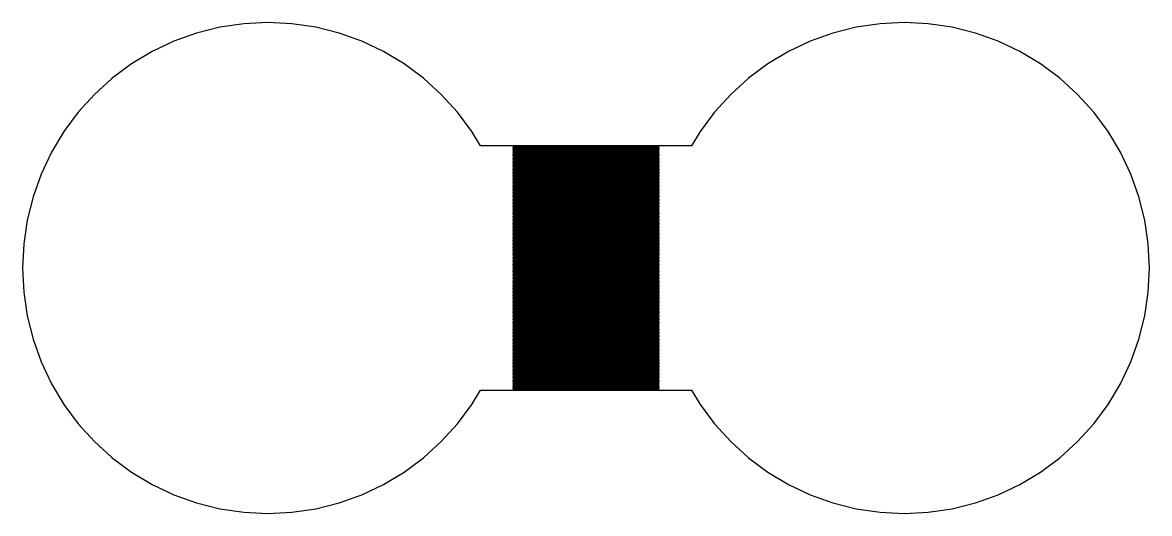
# Model space of a CAD drawing. Extents: x 0 to 105, y -4 to 66.
# Drawn here: x 17.53 to 33.47, y 23.03 to 29.97 of the extents above; entities that cross this region are included whole.
import ezdxf

# ---------------------------------------------------------------- set-up
doc = ezdxf.new("R2010")
doc.units = 0

msp = doc.modelspace()

# ---------------------------------------------------------------- linework, layer by layer
for p, q in [((21, 29.97), (20.6599, 29.9533)), ((21.3401, 29.9533), (21, 29.97)), ((30, 29.97), (29.6599, 29.9533)), ((30.3401, 29.9533), (30, 29.97)), ((19.9927, 29.8206), (19.6721, 29.7059)), ((20.323, 29.9033), (19.9927, 29.8206)), ((20.6599, 29.9533), (20.323, 29.9033)), ((21.677, 29.9033), (21.3401, 29.9533)), ((22.0073, 29.8206), (21.677, 29.9033)), ((22.3279, 29.7059), (22.0073, 29.8206)), ((28.9927, 29.8206), (28.6721, 29.7059)), ((29.323, 29.9033), (28.9927, 29.8206)), ((29.6599, 29.9533), (29.323, 29.9033)), ((30.677, 29.9033), (30.3401, 29.9533)), ((31.0073, 29.8206), (30.677, 29.9033)), ((31.3279, 29.7059), (31.0073, 29.8206)), ((19.6721, 29.7059), (19.3643, 29.5603)), ((22.6358, 29.5603), (22.3279, 29.7059)), ((28.6721, 29.7059), (28.3642, 29.5603)), ((31.6357, 29.5603), (31.3279, 29.7059)), ((19.3643, 29.5603), (19.0722, 29.3852)), ((22.9278, 29.3852), (22.6358, 29.5603)), ((28.3642, 29.5603), (28.0722, 29.3852)), ((31.9278, 29.3852), (31.6357, 29.5603)), ((19.0722, 29.3852), (18.7987, 29.1823)), ((23.2014, 29.1823), (22.9278, 29.3852)), ((28.0722, 29.3852), (27.7986, 29.1823)), ((32.2013, 29.1823), (31.9278, 29.3852)), ((18.7987, 29.1823), (18.5463, 28.9537)), ((23.4537, 28.9537), (23.2014, 29.1823)), ((27.7986, 29.1823), (27.5463, 28.9537)), ((32.4537, 28.9537), (32.2013, 29.1823)), ((18.5463, 28.9537), (18.3177, 28.7013)), ((23.6824, 28.7013), (23.4537, 28.9537)), ((27.5463, 28.9537), (27.3176, 28.7013)), ((32.6823, 28.7013), (32.4537, 28.9537)), ((18.3177, 28.7013), (18.1148, 28.4278)), ((23.8852, 28.4278), (23.6824, 28.7013)), ((27.3176, 28.7013), (27.1148, 28.4278)), ((32.8852, 28.4278), (32.6823, 28.7013)), ((18.1148, 28.4278), (17.9397, 28.1357)), ((24.0068, 28.225), (23.8852, 28.4278)), ((27.1148, 28.4278), (26.9932, 28.225)), ((33.0603, 28.1357), (32.8852, 28.4278)), ((26.9932, 28.225), (24.0068, 28.225)), ((24.47, 28.205), (24.47, 28.215)), ((24.47, 28.215), (26.53, 28.215)), ((26.53, 28.215), (26.53, 28.205)), ((17.9397, 28.1357), (17.7941, 27.8279)), ((26.53, 28.205), (24.47, 28.205)), ((24.47, 28.185), (24.47, 28.195)), ((24.47, 28.195), (26.53, 28.195)), ((26.53, 28.185), (24.47, 28.185)), ((24.47, 28.165), (24.47, 28.175)), ((24.47, 28.175), (26.53, 28.175)), ((26.53, 28.165), (24.47, 28.165)), ((24.47, 28.145), (24.47, 28.155)), ((24.47, 28.155), (26.53, 28.155)), ((26.53, 28.145), (24.47, 28.145)), ((24.47, 28.125), (24.47, 28.135)), ((24.47, 28.135), (26.53, 28.135)), ((26.53, 28.125), (24.47, 28.125)), ((24.47, 28.105), (24.47, 28.115)), ((24.47, 28.115), (26.53, 28.115)), ((26.53, 28.105), (24.47, 28.105)), ((24.47, 28.085), (24.47, 28.095)), ((24.47, 28.095), (26.53, 28.095)), ((26.53, 28.085), (24.47, 28.085)), ((24.47, 28.065), (24.47, 28.075)), ((24.47, 28.075), (26.53, 28.075)), ((26.53, 28.065), (24.47, 28.065)), ((24.47, 28.045), (24.47, 28.055)), ((24.47, 28.055), (26.53, 28.055)), ((26.53, 28.195), (26.53, 28.185)), ((26.53, 28.175), (26.53, 28.165)), ((26.53, 28.155), (26.53, 28.145)), ((26.53, 28.135), (26.53, 28.125)), ((26.53, 28.115), (26.53, 28.105)), ((26.53, 28.095), (26.53, 28.085)), ((26.53, 28.075), (26.53, 28.065)), ((26.53, 28.055), (26.53, 28.045)), ((33.2059, 27.8279), (33.0603, 28.1357)), ((26.53, 28.045), (24.47, 28.045)), ((24.47, 28.025), (24.47, 28.035)), ((24.47, 28.035), (26.53, 28.035)), ((26.53, 28.025), (24.47, 28.025)), ((24.47, 28.005), (24.47, 28.015)), ((24.47, 28.015), (26.53, 28.015)), ((26.53, 28.005), (24.47, 28.005)), ((24.47, 27.985), (24.47, 27.995)), ((24.47, 27.995), (26.53, 27.995)), ((26.53, 27.985), (24.47, 27.985)), ((24.47, 27.965), (24.47, 27.975)), ((24.47, 27.975), (26.53, 27.975)), ((26.53, 27.965), (24.47, 27.965)), ((24.47, 27.945), (24.47, 27.955)), ((24.47, 27.955), (26.53, 27.955)), ((26.53, 27.945), (24.47, 27.945)), ((24.47, 27.925), (24.47, 27.935)), ((24.47, 27.935), (26.53, 27.935)), ((26.53, 27.925), (24.47, 27.925)), ((24.47, 27.905), (24.47, 27.915)), ((24.47, 27.915), (26.53, 27.915)), ((26.53, 27.905), (24.47, 27.905)), ((24.47, 27.885), (24.47, 27.895)), ((24.47, 27.895), (26.53, 27.895)), ((26.53, 28.035), (26.53, 28.025)), ((26.53, 28.015), (26.53, 28.005)), ((26.53, 27.995), (26.53, 27.985)), ((26.53, 27.975), (26.53, 27.965)), ((26.53, 27.955), (26.53, 27.945)), ((26.53, 27.935), (26.53, 27.925)), ((26.53, 27.915), (26.53, 27.905)), ((26.53, 27.895), (26.53, 27.885)), ((17.7941, 27.8279), (17.6794, 27.5073)), ((26.53, 27.885), (24.47, 27.885)), ((24.47, 27.865), (24.47, 27.875)), ((24.47, 27.875), (26.53, 27.875)), ((26.53, 27.865), (24.47, 27.865)), ((24.47, 27.845), (24.47, 27.855)), ((24.47, 27.855), (26.53, 27.855)), ((26.53, 27.845), (24.47, 27.845)), ((24.47, 27.825), (24.47, 27.835)), ((24.47, 27.835), (26.53, 27.835)), ((26.53, 27.825), (24.47, 27.825)), ((24.47, 27.805), (24.47, 27.815)), ((24.47, 27.815), (26.53, 27.815)), ((26.53, 27.805), (24.47, 27.805)), ((24.47, 27.785), (24.47, 27.795)), ((24.47, 27.795), (26.53, 27.795)), ((26.53, 27.785), (24.47, 27.785)), ((24.47, 27.765), (24.47, 27.775)), ((24.47, 27.775), (26.53, 27.775)), ((26.53, 27.765), (24.47, 27.765)), ((24.47, 27.745), (24.47, 27.755)), ((24.47, 27.755), (26.53, 27.755)), ((26.53, 27.745), (24.47, 27.745)), ((26.53, 27.875), (26.53, 27.865)), ((26.53, 27.855), (26.53, 27.845)), ((26.53, 27.835), (26.53, 27.825)), ((26.53, 27.815), (26.53, 27.805)), ((26.53, 27.795), (26.53, 27.785)), ((26.53, 27.775), (26.53, 27.765)), ((26.53, 27.755), (26.53, 27.745)), ((33.3206, 27.5073), (33.2059, 27.8279)), ((24.47, 27.725), (24.47, 27.735)), ((24.47, 27.735), (26.53, 27.735)), ((26.53, 27.725), (24.47, 27.725)), ((24.47, 27.705), (24.47, 27.715)), ((24.47, 27.715), (26.53, 27.715)), ((26.53, 27.705), (24.47, 27.705)), ((24.47, 27.685), (24.47, 27.695)), ((24.47, 27.695), (26.53, 27.695)), ((26.53, 27.685), (24.47, 27.685)), ((24.47, 27.665), (24.47, 27.675)), ((24.47, 27.675), (26.53, 27.675)), ((26.53, 27.665), (24.47, 27.665)), ((24.47, 27.645), (24.47, 27.655)), ((24.47, 27.655), (26.53, 27.655)), ((26.53, 27.645), (24.47, 27.645)), ((24.47, 27.625), (24.47, 27.635)), ((24.47, 27.635), (26.53, 27.635)), ((26.53, 27.625), (24.47, 27.625)), ((24.47, 27.605), (24.47, 27.615)), ((24.47, 27.615), (26.53, 27.615)), ((26.53, 27.605), (24.47, 27.605)), ((24.47, 27.585), (24.47, 27.595)), ((24.47, 27.595), (26.53, 27.595)), ((26.53, 27.585), (24.47, 27.585)), ((26.53, 27.735), (26.53, 27.725)), ((26.53, 27.715), (26.53, 27.705)), ((26.53, 27.695), (26.53, 27.685)), ((26.53, 27.675), (26.53, 27.665)), ((26.53, 27.655), (26.53, 27.645)), ((26.53, 27.635), (26.53, 27.625)), ((26.53, 27.615), (26.53, 27.605)), ((26.53, 27.595), (26.53, 27.585)), ((17.6794, 27.5073), (17.5967, 27.177)), ((24.47, 27.565), (24.47, 27.575)), ((24.47, 27.575), (26.53, 27.575)), ((26.53, 27.565), (24.47, 27.565)), ((24.47, 27.545), (24.47, 27.555)), ((24.47, 27.555), (26.53, 27.555)), ((26.53, 27.545), (24.47, 27.545)), ((24.47, 27.525), (24.47, 27.535)), ((24.47, 27.535), (26.53, 27.535)), ((26.53, 27.525), (24.47, 27.525)), ((24.47, 27.505), (24.47, 27.515)), ((24.47, 27.515), (26.53, 27.515)), ((26.53, 27.505), (24.47, 27.505)), ((24.47, 27.485), (24.47, 27.495)), ((24.47, 27.495), (26.53, 27.495)), ((26.53, 27.485), (24.47, 27.485)), ((24.47, 27.465), (24.47, 27.475)), ((24.47, 27.475), (26.53, 27.475)), ((26.53, 27.465), (24.47, 27.465)), ((24.47, 27.445), (24.47, 27.455)), ((24.47, 27.455), (26.53, 27.455)), ((26.53, 27.445), (24.47, 27.445)), ((24.47, 27.425), (24.47, 27.435)), ((24.47, 27.435), (26.53, 27.435)), ((26.53, 27.425), (24.47, 27.425)), ((26.53, 27.575), (26.53, 27.565)), ((26.53, 27.555), (26.53, 27.545)), ((26.53, 27.535), (26.53, 27.525)), ((26.53, 27.515), (26.53, 27.505)), ((26.53, 27.495), (26.53, 27.485)), ((26.53, 27.475), (26.53, 27.465)), ((26.53, 27.455), (26.53, 27.445)), ((26.53, 27.435), (26.53, 27.425)), ((33.4033, 27.177), (33.3206, 27.5073)), ((24.47, 27.405), (24.47, 27.415)), ((24.47, 27.415), (26.53, 27.415)), ((26.53, 27.405), (24.47, 27.405)), ((24.47, 27.385), (24.47, 27.395)), ((24.47, 27.395), (26.53, 27.395)), ((26.53, 27.385), (24.47, 27.385)), ((24.47, 27.365), (24.47, 27.375)), ((24.47, 27.375), (26.53, 27.375)), ((26.53, 27.365), (24.47, 27.365)), ((24.47, 27.345), (24.47, 27.355)), ((24.47, 27.355), (26.53, 27.355)), ((26.53, 27.345), (24.47, 27.345)), ((24.47, 27.325), (24.47, 27.335)), ((24.47, 27.335), (26.53, 27.335)), ((26.53, 27.325), (24.47, 27.325)), ((24.47, 27.305), (24.47, 27.315)), ((24.47, 27.315), (26.53, 27.315)), ((26.53, 27.305), (24.47, 27.305)), ((24.47, 27.285), (24.47, 27.295)), ((24.47, 27.295), (26.53, 27.295)), ((26.53, 27.285), (24.47, 27.285)), ((24.47, 27.265), (24.47, 27.275)), ((24.47, 27.275), (26.53, 27.275)), ((26.53, 27.265), (24.47, 27.265)), ((26.53, 27.415), (26.53, 27.405)), ((26.53, 27.395), (26.53, 27.385)), ((26.53, 27.375), (26.53, 27.365)), ((26.53, 27.355), (26.53, 27.345)), ((26.53, 27.335), (26.53, 27.325)), ((26.53, 27.315), (26.53, 27.305)), ((26.53, 27.295), (26.53, 27.285)), ((26.53, 27.275), (26.53, 27.265)), ((17.5967, 27.177), (17.5467, 26.8401)), ((24.47, 27.245), (24.47, 27.255)), ((24.47, 27.255), (26.53, 27.255)), ((26.53, 27.245), (24.47, 27.245)), ((24.47, 27.225), (24.47, 27.235)), ((24.47, 27.235), (26.53, 27.235)), ((26.53, 27.225), (24.47, 27.225)), ((24.47, 27.205), (24.47, 27.215)), ((24.47, 27.215), (26.53, 27.215)), ((26.53, 27.205), (24.47, 27.205)), ((24.47, 27.185), (24.47, 27.195)), ((24.47, 27.195), (26.53, 27.195)), ((26.53, 27.185), (24.47, 27.185)), ((24.47, 27.165), (24.47, 27.175)), ((24.47, 27.175), (26.53, 27.175)), ((26.53, 27.165), (24.47, 27.165)), ((24.47, 27.145), (24.47, 27.155)), ((24.47, 27.155), (26.53, 27.155)), ((26.53, 27.145), (24.47, 27.145)), ((24.47, 27.125), (24.47, 27.135)), ((24.47, 27.135), (26.53, 27.135)), ((26.53, 27.125), (24.47, 27.125)), ((24.47, 27.105), (24.47, 27.115)), ((24.47, 27.115), (26.53, 27.115)), ((26.53, 27.105), (24.47, 27.105)), ((26.53, 27.255), (26.53, 27.245)), ((26.53, 27.235), (26.53, 27.225)), ((26.53, 27.215), (26.53, 27.205)), ((26.53, 27.195), (26.53, 27.185)), ((26.53, 27.175), (26.53, 27.165)), ((26.53, 27.155), (26.53, 27.145)), ((26.53, 27.135), (26.53, 27.125)), ((26.53, 27.115), (26.53, 27.105)), ((33.4533, 26.8401), (33.4033, 27.177)), ((24.47, 27.085), (24.47, 27.095)), ((24.47, 27.095), (26.53, 27.095)), ((26.53, 27.085), (24.47, 27.085)), ((24.47, 27.065), (24.47, 27.075)), ((24.47, 27.075), (26.53, 27.075)), ((26.53, 27.065), (24.47, 27.065)), ((24.47, 27.045), (24.47, 27.055)), ((24.47, 27.055), (26.53, 27.055)), ((26.53, 27.045), (24.47, 27.045)), ((24.47, 27.025), (24.47, 27.035)), ((24.47, 27.035), (26.53, 27.035)), ((26.53, 27.025), (24.47, 27.025)), ((24.47, 27.005), (24.47, 27.015)), ((24.47, 27.015), (26.53, 27.015)), ((26.53, 27.005), (24.47, 27.005)), ((24.47, 26.985), (24.47, 26.995)), ((24.47, 26.995), (26.53, 26.995)), ((26.53, 26.985), (24.47, 26.985)), ((24.47, 26.965), (24.47, 26.975)), ((24.47, 26.975), (26.53, 26.975)), ((26.53, 26.965), (24.47, 26.965)), ((24.47, 26.945), (24.47, 26.955)), ((24.47, 26.955), (26.53, 26.955)), ((26.53, 26.945), (24.47, 26.945)), ((26.53, 27.095), (26.53, 27.085)), ((26.53, 27.075), (26.53, 27.065)), ((26.53, 27.055), (26.53, 27.045)), ((26.53, 27.035), (26.53, 27.025)), ((26.53, 27.015), (26.53, 27.005)), ((26.53, 26.995), (26.53, 26.985)), ((26.53, 26.975), (26.53, 26.965)), ((26.53, 26.955), (26.53, 26.945)), ((17.5467, 26.8401), (17.53, 26.5)), ((24.47, 26.925), (24.47, 26.935)), ((24.47, 26.935), (26.53, 26.935)), ((26.53, 26.925), (24.47, 26.925)), ((24.47, 26.905), (24.47, 26.915)), ((24.47, 26.915), (26.53, 26.915)), ((26.53, 26.905), (24.47, 26.905)), ((24.47, 26.885), (24.47, 26.895)), ((24.47, 26.895), (26.53, 26.895)), ((26.53, 26.885), (24.47, 26.885)), ((24.47, 26.865), (24.47, 26.875)), ((24.47, 26.875), (26.53, 26.875)), ((26.53, 26.865), (24.47, 26.865)), ((24.47, 26.845), (24.47, 26.855)), ((24.47, 26.855), (26.53, 26.855)), ((26.53, 26.845), (24.47, 26.845)), ((24.47, 26.825), (24.47, 26.835)), ((24.47, 26.835), (26.53, 26.835)), ((26.53, 26.825), (24.47, 26.825)), ((24.47, 26.805), (24.47, 26.815)), ((24.47, 26.815), (26.53, 26.815)), ((26.53, 26.805), (24.47, 26.805)), ((24.47, 26.785), (24.47, 26.795)), ((24.47, 26.795), (26.53, 26.795)), ((26.53, 26.785), (24.47, 26.785)), ((26.53, 26.935), (26.53, 26.925)), ((26.53, 26.915), (26.53, 26.905)), ((26.53, 26.895), (26.53, 26.885)), ((26.53, 26.875), (26.53, 26.865)), ((26.53, 26.855), (26.53, 26.845)), ((26.53, 26.835), (26.53, 26.825)), ((26.53, 26.815), (26.53, 26.805)), ((26.53, 26.795), (26.53, 26.785)), ((33.47, 26.5), (33.4533, 26.8401)), ((24.47, 26.765), (24.47, 26.775)), ((24.47, 26.775), (26.53, 26.775)), ((26.53, 26.765), (24.47, 26.765)), ((24.47, 26.745), (24.47, 26.755)), ((24.47, 26.755), (26.53, 26.755)), ((26.53, 26.745), (24.47, 26.745)), ((24.47, 26.725), (24.47, 26.735)), ((24.47, 26.735), (26.53, 26.735)), ((26.53, 26.725), (24.47, 26.725)), ((24.47, 26.705), (24.47, 26.715)), ((24.47, 26.715), (26.53, 26.715)), ((26.53, 26.705), (24.47, 26.705)), ((24.47, 26.685), (24.47, 26.695)), ((24.47, 26.695), (26.53, 26.695)), ((26.53, 26.685), (24.47, 26.685)), ((24.47, 26.665), (24.47, 26.675)), ((24.47, 26.675), (26.53, 26.675)), ((26.53, 26.665), (24.47, 26.665)), ((24.47, 26.645), (24.47, 26.655)), ((24.47, 26.655), (26.53, 26.655)), ((26.53, 26.645), (24.47, 26.645)), ((24.47, 26.625), (24.47, 26.635)), ((24.47, 26.635), (26.53, 26.635)), ((26.53, 26.625), (24.47, 26.625)), ((26.53, 26.775), (26.53, 26.765)), ((26.53, 26.755), (26.53, 26.745)), ((26.53, 26.735), (26.53, 26.725)), ((26.53, 26.715), (26.53, 26.705)), ((26.53, 26.695), (26.53, 26.685)), ((26.53, 26.675), (26.53, 26.665)), ((26.53, 26.655), (26.53, 26.645)), ((26.53, 26.635), (26.53, 26.625)), ((17.53, 26.5), (17.5467, 26.1599)), ((24.47, 26.605), (24.47, 26.615)), ((24.47, 26.615), (26.53, 26.615)), ((26.53, 26.605), (24.47, 26.605)), ((24.47, 26.585), (24.47, 26.595)), ((24.47, 26.595), (26.53, 26.595)), ((26.53, 26.585), (24.47, 26.585)), ((24.47, 26.565), (24.47, 26.575)), ((24.47, 26.575), (26.53, 26.575)), ((26.53, 26.565), (24.47, 26.565)), ((24.47, 26.545), (24.47, 26.555)), ((24.47, 26.555), (26.53, 26.555)), ((26.53, 26.545), (24.47, 26.545)), ((24.47, 26.525), (24.47, 26.535)), ((24.47, 26.535), (26.53, 26.535)), ((26.53, 26.525), (24.47, 26.525)), ((24.47, 26.505), (24.47, 26.515)), ((24.47, 26.515), (26.53, 26.515)), ((26.53, 26.505), (24.47, 26.505)), ((24.47, 26.485), (24.47, 26.495)), ((24.47, 26.495), (26.53, 26.495)), ((26.53, 26.485), (24.47, 26.485)), ((24.47, 26.465), (24.47, 26.475)), ((24.47, 26.475), (26.53, 26.475)), ((26.53, 26.465), (24.47, 26.465)), ((26.53, 26.615), (26.53, 26.605)), ((26.53, 26.595), (26.53, 26.585)), ((26.53, 26.575), (26.53, 26.565)), ((26.53, 26.555), (26.53, 26.545)), ((26.53, 26.535), (26.53, 26.525)), ((26.53, 26.515), (26.53, 26.505)), ((26.53, 26.495), (26.53, 26.485)), ((26.53, 26.475), (26.53, 26.465)), ((33.4533, 26.1599), (33.47, 26.5)), ((24.47, 26.445), (24.47, 26.455)), ((24.47, 26.455), (26.53, 26.455)), ((26.53, 26.445), (24.47, 26.445)), ((24.47, 26.425), (24.47, 26.435)), ((24.47, 26.435), (26.53, 26.435)), ((26.53, 26.425), (24.47, 26.425)), ((24.47, 26.405), (24.47, 26.415)), ((24.47, 26.415), (26.53, 26.415)), ((26.53, 26.405), (24.47, 26.405)), ((24.47, 26.385), (24.47, 26.395)), ((24.47, 26.395), (26.53, 26.395)), ((26.53, 26.385), (24.47, 26.385)), ((24.47, 26.365), (24.47, 26.375)), ((24.47, 26.375), (26.53, 26.375)), ((26.53, 26.365), (24.47, 26.365)), ((24.47, 26.345), (24.47, 26.355)), ((24.47, 26.355), (26.53, 26.355)), ((26.53, 26.345), (24.47, 26.345)), ((24.47, 26.325), (24.47, 26.335)), ((24.47, 26.335), (26.53, 26.335)), ((26.53, 26.325), (24.47, 26.325)), ((24.47, 26.305), (24.47, 26.315)), ((24.47, 26.315), (26.53, 26.315)), ((26.53, 26.305), (24.47, 26.305)), ((26.53, 26.455), (26.53, 26.445)), ((26.53, 26.435), (26.53, 26.425)), ((26.53, 26.415), (26.53, 26.405)), ((26.53, 26.395), (26.53, 26.385)), ((26.53, 26.375), (26.53, 26.365)), ((26.53, 26.355), (26.53, 26.345)), ((26.53, 26.335), (26.53, 26.325)), ((26.53, 26.315), (26.53, 26.305)), ((17.5467, 26.1599), (17.5967, 25.823)), ((24.47, 26.285), (24.47, 26.295)), ((24.47, 26.295), (26.53, 26.295)), ((26.53, 26.285), (24.47, 26.285)), ((24.47, 26.265), (24.47, 26.275)), ((24.47, 26.275), (26.53, 26.275)), ((26.53, 26.265), (24.47, 26.265)), ((24.47, 26.245), (24.47, 26.255)), ((24.47, 26.255), (26.53, 26.255)), ((26.53, 26.245), (24.47, 26.245)), ((24.47, 26.225), (24.47, 26.235)), ((24.47, 26.235), (26.53, 26.235)), ((26.53, 26.225), (24.47, 26.225)), ((24.47, 26.205), (24.47, 26.215)), ((24.47, 26.215), (26.53, 26.215)), ((26.53, 26.205), (24.47, 26.205)), ((24.47, 26.185), (24.47, 26.195)), ((24.47, 26.195), (26.53, 26.195)), ((26.53, 26.185), (24.47, 26.185)), ((24.47, 26.165), (24.47, 26.175)), ((24.47, 26.175), (26.53, 26.175)), ((26.53, 26.165), (24.47, 26.165)), ((24.47, 26.145), (24.47, 26.155)), ((24.47, 26.155), (26.53, 26.155)), ((26.53, 26.145), (24.47, 26.145)), ((26.53, 26.295), (26.53, 26.285)), ((26.53, 26.275), (26.53, 26.265)), ((26.53, 26.255), (26.53, 26.245)), ((26.53, 26.235), (26.53, 26.225)), ((26.53, 26.215), (26.53, 26.205)), ((26.53, 26.195), (26.53, 26.185)), ((26.53, 26.175), (26.53, 26.165)), ((26.53, 26.155), (26.53, 26.145)), ((33.4033, 25.823), (33.4533, 26.1599)), ((24.47, 26.125), (24.47, 26.135)), ((24.47, 26.135), (26.53, 26.135)), ((26.53, 26.125), (24.47, 26.125)), ((24.47, 26.105), (24.47, 26.115)), ((24.47, 26.115), (26.53, 26.115)), ((26.53, 26.105), (24.47, 26.105)), ((24.47, 26.085), (24.47, 26.095)), ((24.47, 26.095), (26.53, 26.095)), ((26.53, 26.085), (24.47, 26.085)), ((24.47, 26.065), (24.47, 26.075)), ((24.47, 26.075), (26.53, 26.075)), ((26.53, 26.065), (24.47, 26.065)), ((24.47, 26.045), (24.47, 26.055)), ((24.47, 26.055), (26.53, 26.055)), ((26.53, 26.045), (24.47, 26.045)), ((24.47, 26.025), (24.47, 26.035)), ((24.47, 26.035), (26.53, 26.035)), ((26.53, 26.025), (24.47, 26.025)), ((24.47, 26.005), (24.47, 26.015)), ((24.47, 26.015), (26.53, 26.015)), ((26.53, 26.005), (24.47, 26.005)), ((24.47, 25.985), (24.47, 25.995)), ((24.47, 25.995), (26.53, 25.995)), ((26.53, 25.985), (24.47, 25.985)), ((26.53, 26.135), (26.53, 26.125)), ((26.53, 26.115), (26.53, 26.105)), ((26.53, 26.095), (26.53, 26.085)), ((26.53, 26.075), (26.53, 26.065)), ((26.53, 26.055), (26.53, 26.045)), ((26.53, 26.035), (26.53, 26.025)), ((26.53, 26.015), (26.53, 26.005)), ((26.53, 25.995), (26.53, 25.985)), ((17.5967, 25.823), (17.6794, 25.4927)), ((24.47, 25.965), (24.47, 25.975)), ((24.47, 25.975), (26.53, 25.975)), ((26.53, 25.965), (24.47, 25.965)), ((24.47, 25.945), (24.47, 25.955)), ((24.47, 25.955), (26.53, 25.955)), ((26.53, 25.945), (24.47, 25.945)), ((24.47, 25.925), (24.47, 25.935)), ((24.47, 25.935), (26.53, 25.935)), ((26.53, 25.925), (24.47, 25.925)), ((24.47, 25.905), (24.47, 25.915)), ((24.47, 25.915), (26.53, 25.915)), ((26.53, 25.905), (24.47, 25.905)), ((24.47, 25.885), (24.47, 25.895)), ((24.47, 25.895), (26.53, 25.895)), ((26.53, 25.885), (24.47, 25.885)), ((24.47, 25.865), (24.47, 25.875)), ((24.47, 25.875), (26.53, 25.875)), ((26.53, 25.865), (24.47, 25.865)), ((24.47, 25.845), (24.47, 25.855)), ((24.47, 25.855), (26.53, 25.855)), ((26.53, 25.845), (24.47, 25.845)), ((24.47, 25.825), (24.47, 25.835)), ((24.47, 25.835), (26.53, 25.835)), ((26.53, 25.825), (24.47, 25.825)), ((26.53, 25.975), (26.53, 25.965)), ((26.53, 25.955), (26.53, 25.945)), ((26.53, 25.935), (26.53, 25.925)), ((26.53, 25.915), (26.53, 25.905)), ((26.53, 25.895), (26.53, 25.885)), ((26.53, 25.875), (26.53, 25.865)), ((26.53, 25.855), (26.53, 25.845)), ((26.53, 25.835), (26.53, 25.825)), ((33.3206, 25.4927), (33.4033, 25.823)), ((24.47, 25.805), (24.47, 25.815)), ((24.47, 25.815), (26.53, 25.815)), ((26.53, 25.805), (24.47, 25.805)), ((24.47, 25.785), (24.47, 25.795)), ((24.47, 25.795), (26.53, 25.795)), ((26.53, 25.785), (24.47, 25.785)), ((24.47, 25.765), (24.47, 25.775)), ((24.47, 25.775), (26.53, 25.775)), ((26.53, 25.765), (24.47, 25.765)), ((24.47, 25.745), (24.47, 25.755)), ((24.47, 25.755), (26.53, 25.755)), ((26.53, 25.745), (24.47, 25.745)), ((24.47, 25.725), (24.47, 25.735)), ((24.47, 25.735), (26.53, 25.735)), ((26.53, 25.725), (24.47, 25.725)), ((24.47, 25.705), (24.47, 25.715)), ((24.47, 25.715), (26.53, 25.715)), ((26.53, 25.705), (24.47, 25.705)), ((24.47, 25.685), (24.47, 25.695)), ((24.47, 25.695), (26.53, 25.695)), ((26.53, 25.685), (24.47, 25.685)), ((24.47, 25.665), (24.47, 25.675)), ((24.47, 25.675), (26.53, 25.675)), ((26.53, 25.665), (24.47, 25.665)), ((26.53, 25.815), (26.53, 25.805)), ((26.53, 25.795), (26.53, 25.785)), ((26.53, 25.775), (26.53, 25.765)), ((26.53, 25.755), (26.53, 25.745)), ((26.53, 25.735), (26.53, 25.725)), ((26.53, 25.715), (26.53, 25.705)), ((26.53, 25.695), (26.53, 25.685)), ((26.53, 25.675), (26.53, 25.665)), ((24.47, 25.645), (24.47, 25.655)), ((24.47, 25.655), (26.53, 25.655)), ((26.53, 25.645), (24.47, 25.645)), ((24.47, 25.625), (24.47, 25.635)), ((24.47, 25.635), (26.53, 25.635)), ((26.53, 25.625), (24.47, 25.625)), ((24.47, 25.605), (24.47, 25.615)), ((24.47, 25.615), (26.53, 25.615)), ((26.53, 25.605), (24.47, 25.605)), ((24.47, 25.585), (24.47, 25.595)), ((24.47, 25.595), (26.53, 25.595)), ((26.53, 25.585), (24.47, 25.585)), ((24.47, 25.565), (24.47, 25.575)), ((24.47, 25.575), (26.53, 25.575)), ((26.53, 25.565), (24.47, 25.565)), ((24.47, 25.545), (24.47, 25.555)), ((24.47, 25.555), (26.53, 25.555)), ((26.53, 25.545), (24.47, 25.545)), ((24.47, 25.525), (24.47, 25.535)), ((24.47, 25.535), (26.53, 25.535)), ((26.53, 25.525), (24.47, 25.525)), ((24.47, 25.505), (24.47, 25.515)), ((24.47, 25.515), (26.53, 25.515)), ((26.53, 25.505), (24.47, 25.505)), ((26.53, 25.655), (26.53, 25.645)), ((26.53, 25.635), (26.53, 25.625)), ((26.53, 25.615), (26.53, 25.605)), ((26.53, 25.595), (26.53, 25.585)), ((26.53, 25.575), (26.53, 25.565)), ((26.53, 25.555), (26.53, 25.545)), ((26.53, 25.535), (26.53, 25.525)), ((26.53, 25.515), (26.53, 25.505)), ((17.6794, 25.4927), (17.7941, 25.1721)), ((24.47, 25.485), (24.47, 25.495)), ((24.47, 25.495), (26.53, 25.495)), ((26.53, 25.485), (24.47, 25.485)), ((24.47, 25.465), (24.47, 25.475)), ((24.47, 25.475), (26.53, 25.475)), ((26.53, 25.465), (24.47, 25.465)), ((24.47, 25.445), (24.47, 25.455)), ((24.47, 25.455), (26.53, 25.455)), ((26.53, 25.445), (24.47, 25.445)), ((24.47, 25.425), (24.47, 25.435)), ((24.47, 25.435), (26.53, 25.435)), ((26.53, 25.425), (24.47, 25.425)), ((24.47, 25.405), (24.47, 25.415)), ((24.47, 25.415), (26.53, 25.415)), ((26.53, 25.405), (24.47, 25.405)), ((24.47, 25.385), (24.47, 25.395)), ((24.47, 25.395), (26.53, 25.395)), ((26.53, 25.385), (24.47, 25.385)), ((24.47, 25.365), (24.47, 25.375)), ((24.47, 25.375), (26.53, 25.375)), ((26.53, 25.365), (24.47, 25.365)), ((24.47, 25.345), (24.47, 25.355)), ((24.47, 25.355), (26.53, 25.355)), ((26.53, 25.345), (24.47, 25.345)), ((26.53, 25.495), (26.53, 25.485)), ((26.53, 25.475), (26.53, 25.465)), ((26.53, 25.455), (26.53, 25.445)), ((26.53, 25.435), (26.53, 25.425)), ((26.53, 25.415), (26.53, 25.405)), ((26.53, 25.395), (26.53, 25.385)), ((26.53, 25.375), (26.53, 25.365)), ((26.53, 25.355), (26.53, 25.345)), ((33.2059, 25.1721), (33.3206, 25.4927)), ((24.47, 25.325), (24.47, 25.335)), ((24.47, 25.335), (26.53, 25.335)), ((26.53, 25.325), (24.47, 25.325)), ((24.47, 25.305), (24.47, 25.315)), ((24.47, 25.315), (26.53, 25.315)), ((26.53, 25.305), (24.47, 25.305)), ((24.47, 25.285), (24.47, 25.295)), ((24.47, 25.295), (26.53, 25.295)), ((26.53, 25.285), (24.47, 25.285)), ((24.47, 25.265), (24.47, 25.275)), ((24.47, 25.275), (26.53, 25.275)), ((26.53, 25.265), (24.47, 25.265)), ((24.47, 25.245), (24.47, 25.255)), ((24.47, 25.255), (26.53, 25.255)), ((26.53, 25.245), (24.47, 25.245)), ((24.47, 25.225), (24.47, 25.235)), ((24.47, 25.235), (26.53, 25.235)), ((26.53, 25.225), (24.47, 25.225)), ((24.47, 25.205), (24.47, 25.215)), ((24.47, 25.215), (26.53, 25.215)), ((26.53, 25.205), (24.47, 25.205)), ((24.47, 25.185), (24.47, 25.195)), ((24.47, 25.195), (26.53, 25.195)), ((26.53, 25.335), (26.53, 25.325)), ((26.53, 25.315), (26.53, 25.305)), ((26.53, 25.295), (26.53, 25.285)), ((26.53, 25.275), (26.53, 25.265)), ((26.53, 25.255), (26.53, 25.245)), ((26.53, 25.235), (26.53, 25.225)), ((26.53, 25.215), (26.53, 25.205)), ((26.53, 25.195), (26.53, 25.185)), ((17.7941, 25.1721), (17.9397, 24.8643)), ((26.53, 25.185), (24.47, 25.185)), ((24.47, 25.165), (24.47, 25.175)), ((24.47, 25.175), (26.53, 25.175)), ((26.53, 25.165), (24.47, 25.165)), ((24.47, 25.145), (24.47, 25.155)), ((24.47, 25.155), (26.53, 25.155)), ((26.53, 25.145), (24.47, 25.145)), ((24.47, 25.125), (24.47, 25.135)), ((24.47, 25.135), (26.53, 25.135)), ((26.53, 25.125), (24.47, 25.125)), ((24.47, 25.105), (24.47, 25.115)), ((24.47, 25.115), (26.53, 25.115)), ((26.53, 25.105), (24.47, 25.105)), ((24.47, 25.085), (24.47, 25.095)), ((24.47, 25.095), (26.53, 25.095)), ((26.53, 25.085), (24.47, 25.085)), ((24.47, 25.065), (24.47, 25.075)), ((24.47, 25.075), (26.53, 25.075)), ((26.53, 25.065), (24.47, 25.065)), ((24.47, 25.045), (24.47, 25.055)), ((24.47, 25.055), (26.53, 25.055)), ((26.53, 25.045), (24.47, 25.045)), ((24.47, 25.025), (24.47, 25.035)), ((24.47, 25.035), (26.53, 25.035)), ((26.53, 25.175), (26.53, 25.165)), ((26.53, 25.155), (26.53, 25.145)), ((26.53, 25.135), (26.53, 25.125)), ((26.53, 25.115), (26.53, 25.105)), ((26.53, 25.095), (26.53, 25.085)), ((26.53, 25.075), (26.53, 25.065)), ((26.53, 25.055), (26.53, 25.045)), ((26.53, 25.035), (26.53, 25.025)), ((33.0603, 24.8643), (33.2059, 25.1721)), ((26.53, 25.025), (24.47, 25.025)), ((24.47, 25.005), (24.47, 25.015)), ((24.47, 25.015), (26.53, 25.015)), ((26.53, 25.005), (24.47, 25.005)), ((24.47, 24.985), (24.47, 24.995)), ((24.47, 24.995), (26.53, 24.995)), ((26.53, 24.985), (24.47, 24.985)), ((24.47, 24.965), (24.47, 24.975)), ((24.47, 24.975), (26.53, 24.975)), ((26.53, 24.965), (24.47, 24.965)), ((24.47, 24.945), (24.47, 24.955)), ((24.47, 24.955), (26.53, 24.955)), ((26.53, 24.945), (24.47, 24.945)), ((24.47, 24.925), (24.47, 24.935)), ((24.47, 24.935), (26.53, 24.935)), ((26.53, 24.925), (24.47, 24.925)), ((24.47, 24.905), (24.47, 24.915)), ((24.47, 24.915), (26.53, 24.915)), ((26.53, 24.905), (24.47, 24.905)), ((24.47, 24.885), (24.47, 24.895)), ((24.47, 24.895), (26.53, 24.895)), ((26.53, 24.885), (24.47, 24.885)), ((24.47, 24.865), (24.47, 24.875)), ((24.47, 24.875), (26.53, 24.875)), ((26.53, 25.015), (26.53, 25.005)), ((26.53, 24.995), (26.53, 24.985)), ((26.53, 24.975), (26.53, 24.965)), ((26.53, 24.955), (26.53, 24.945)), ((26.53, 24.935), (26.53, 24.925)), ((26.53, 24.915), (26.53, 24.905)), ((26.53, 24.895), (26.53, 24.885)), ((26.53, 24.875), (26.53, 24.865)), ((17.9397, 24.8643), (18.1148, 24.5722)), ((23.8852, 24.5722), (24.0068, 24.775)), ((24.0068, 24.775), (26.9932, 24.775)), ((26.53, 24.865), (24.47, 24.865)), ((24.47, 24.845), (24.47, 24.855)), ((24.47, 24.855), (26.53, 24.855)), ((26.53, 24.845), (24.47, 24.845)), ((24.47, 24.825), (24.47, 24.835)), ((24.47, 24.835), (26.53, 24.835)), ((26.53, 24.825), (24.47, 24.825)), ((24.47, 24.805), (24.47, 24.815)), ((24.47, 24.815), (26.53, 24.815)), ((26.53, 24.805), (24.47, 24.805)), ((24.47, 24.785), (24.47, 24.795)), ((24.47, 24.795), (26.53, 24.795)), ((26.53, 24.785), (24.47, 24.785)), ((26.53, 24.855), (26.53, 24.845)), ((26.53, 24.835), (26.53, 24.825)), ((26.53, 24.815), (26.53, 24.805)), ((26.53, 24.795), (26.53, 24.785)), ((26.9932, 24.775), (27.1148, 24.5722)), ((32.8852, 24.5722), (33.0603, 24.8643)), ((18.1148, 24.5722), (18.3177, 24.2987)), ((23.6824, 24.2987), (23.8852, 24.5722)), ((27.1148, 24.5722), (27.3176, 24.2987)), ((32.6823, 24.2987), (32.8852, 24.5722)), ((18.3177, 24.2987), (18.5463, 24.0463)), ((23.4537, 24.0463), (23.6824, 24.2987)), ((27.3176, 24.2987), (27.5463, 24.0463)), ((32.4537, 24.0463), (32.6823, 24.2987)), ((18.5463, 24.0463), (18.7987, 23.8177)), ((23.2014, 23.8177), (23.4537, 24.0463)), ((27.5463, 24.0463), (27.7986, 23.8177)), ((32.2013, 23.8177), (32.4537, 24.0463)), ((18.7987, 23.8177), (19.0722, 23.6148)), ((22.9278, 23.6148), (23.2014, 23.8177)), ((27.7986, 23.8177), (28.0722, 23.6148)), ((31.9278, 23.6148), (32.2013, 23.8177)), ((19.0722, 23.6148), (19.3643, 23.4397)), ((22.6358, 23.4397), (22.9278, 23.6148)), ((28.0722, 23.6148), (28.3642, 23.4397)), ((31.6357, 23.4397), (31.9278, 23.6148)), ((19.3643, 23.4397), (19.6721, 23.2941)), ((22.3279, 23.2941), (22.6358, 23.4397)), ((28.3642, 23.4397), (28.6721, 23.2941)), ((31.3279, 23.2941), (31.6357, 23.4397)), ((19.6721, 23.2941), (19.9927, 23.1794)), ((22.0073, 23.1794), (22.3279, 23.2941)), ((28.6721, 23.2941), (28.9927, 23.1794)), ((31.0073, 23.1794), (31.3279, 23.2941)), ((19.9927, 23.1794), (20.323, 23.0967)), ((21.677, 23.0967), (22.0073, 23.1794)), ((28.9927, 23.1794), (29.323, 23.0967)), ((30.677, 23.0967), (31.0073, 23.1794)), ((20.323, 23.0967), (20.6599, 23.0467)), ((20.6599, 23.0467), (21, 23.03)), ((21, 23.03), (21.3401, 23.0467)), ((21.3401, 23.0467), (21.677, 23.0967)), ((29.323, 23.0967), (29.6599, 23.0467)), ((29.6599, 23.0467), (30, 23.03)), ((30, 23.03), (30.3401, 23.0467)), ((30.3401, 23.0467), (30.677, 23.0967))]:
    msp.add_line(p, q)

doc.saveas('drawing.dxf')
